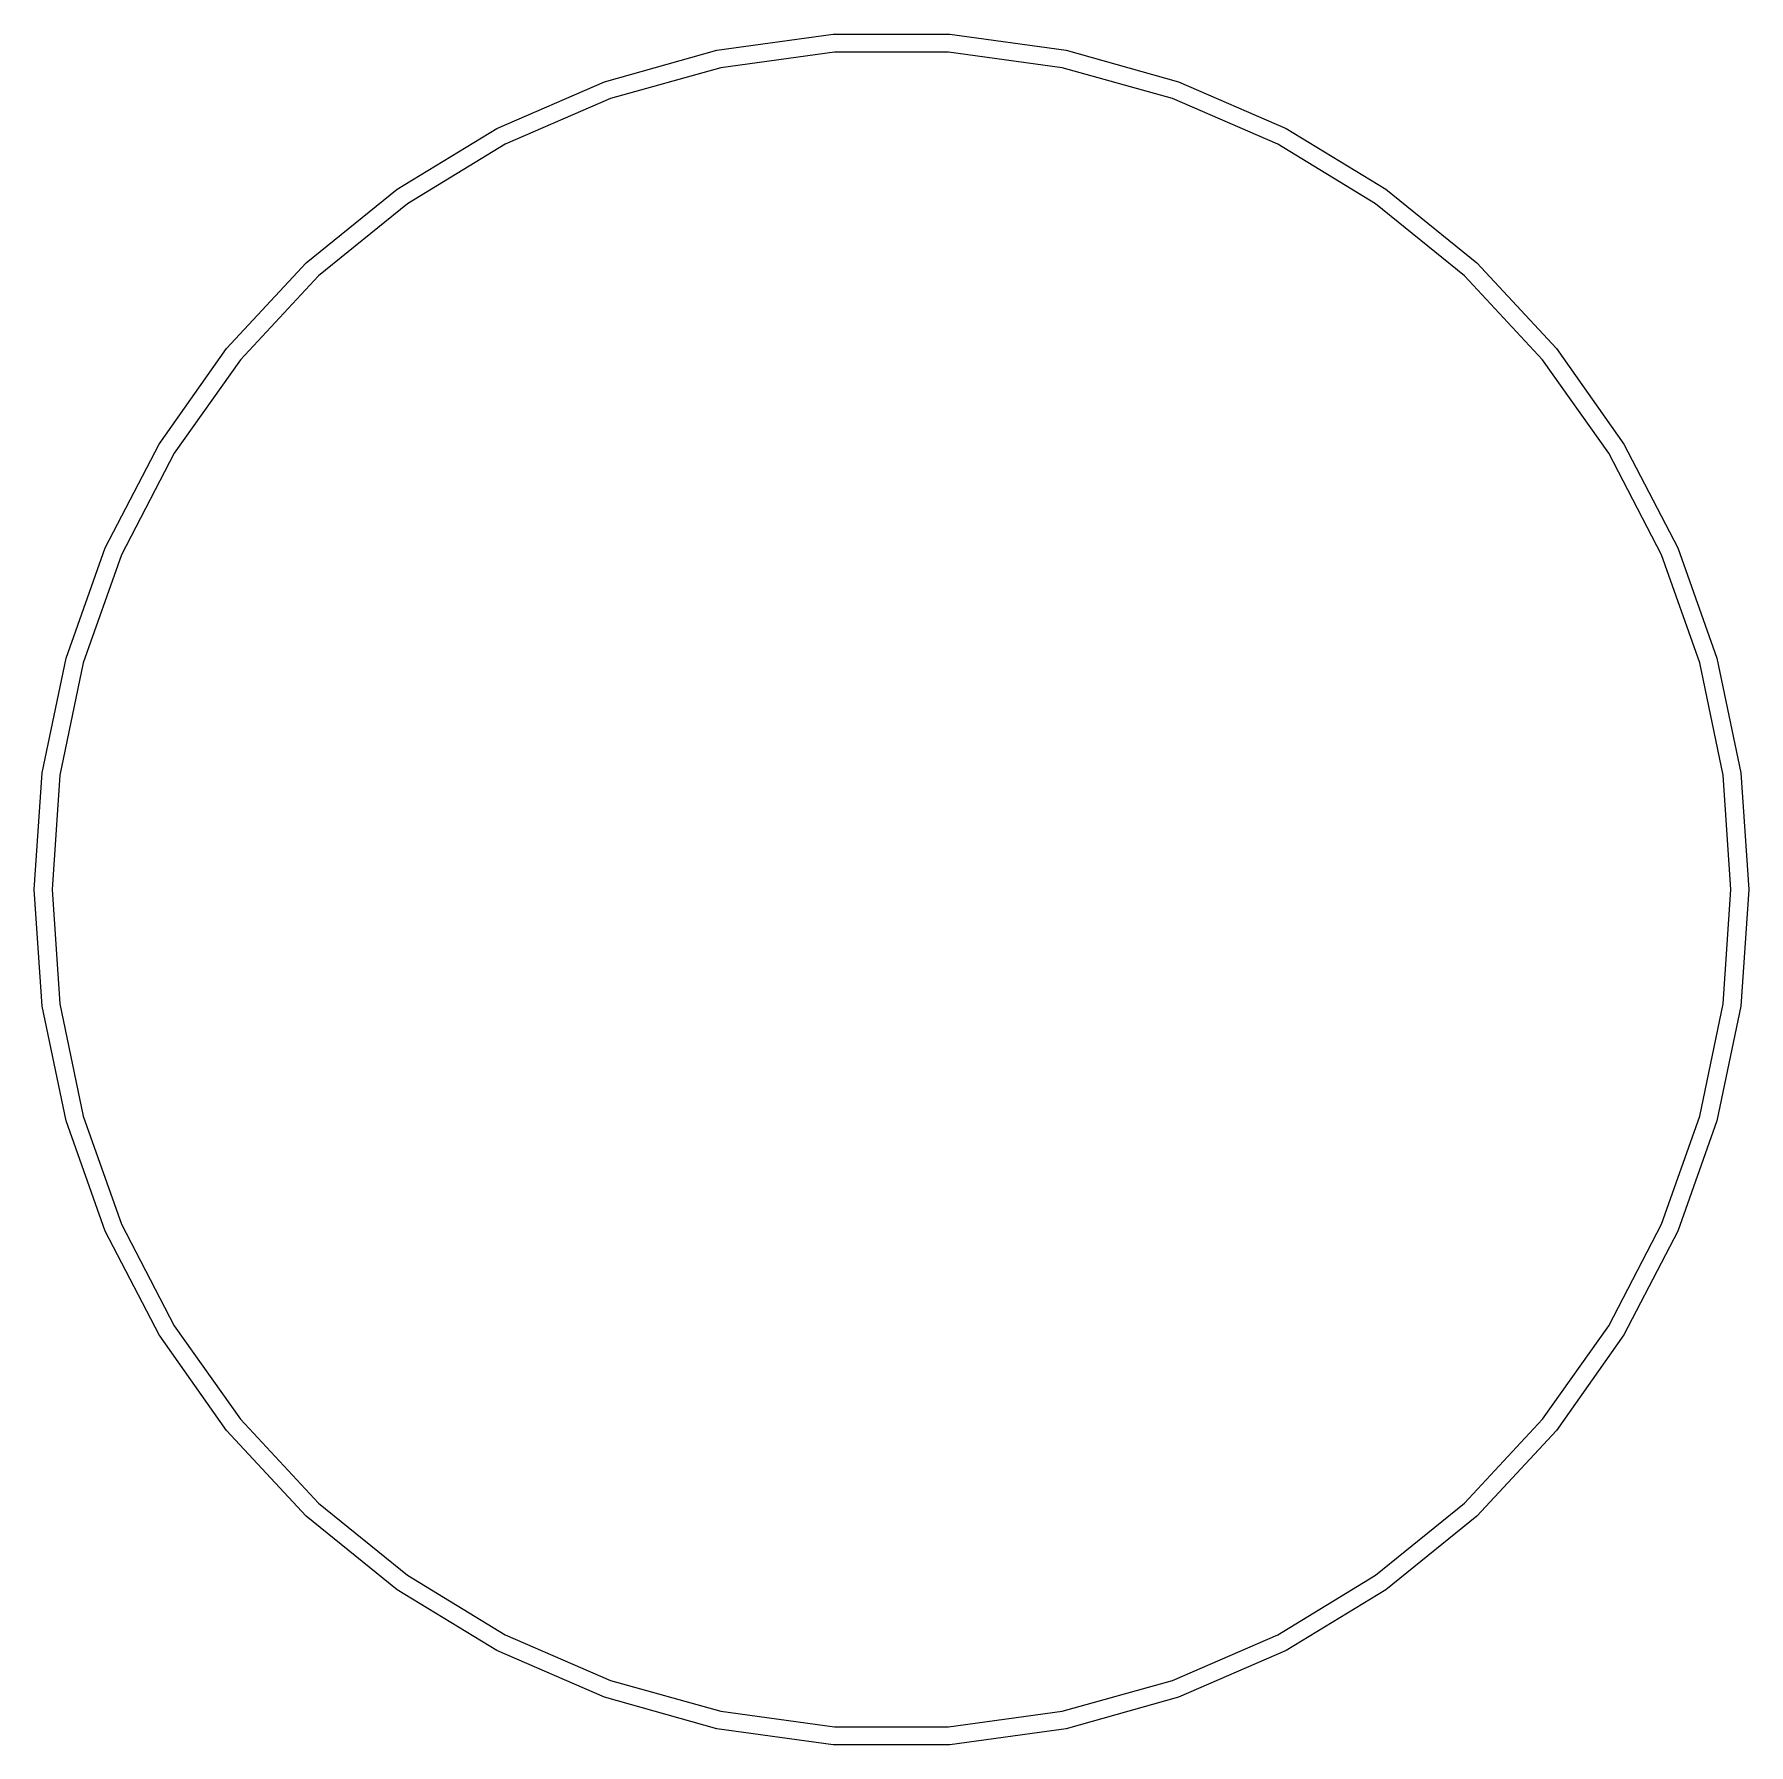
# Model space of a CAD drawing. Extents: x 58 to 338, y -164 to -23.
# Drawn here: x 302.82 to 307.17, y -145.97 to -141.63 of the extents above; entities that cross this region are included whole.
import ezdxf

# ---------------------------------------------------------------- set-up
doc = ezdxf.new("R2010")
doc.units = 0
doc.layers.add('BLACK', color=7, linetype='CONTINUOUS')

msp = doc.modelspace()

# ---------------------------------------------------------------- linework, layer by layer
at = {"layer": 'BLACK', "linetype": 'CONTINUOUS'}
for p, q in [((304.552, -141.67), (304.847, -141.63)), ((304.847, -141.63), (305.143, -141.63)), ((305.143, -141.63), (305.438, -141.67)), ((304.267, -141.751), (304.552, -141.67)), ((304.85, -141.675), (304.562, -141.715)), ((305.14, -141.675), (304.85, -141.675)), ((305.428, -141.715), (305.14, -141.675)), ((305.438, -141.67), (305.723, -141.751)), ((304.562, -141.715), (304.282, -141.793)), ((305.708, -141.793), (305.428, -141.715)), ((303.994, -141.869), (304.267, -141.751)), ((305.723, -141.751), (305.996, -141.869)), ((304.282, -141.793), (304.015, -141.909)), ((305.975, -141.909), (305.708, -141.793)), ((303.741, -142.023), (303.994, -141.869)), ((305.996, -141.869), (306.249, -142.023)), ((304.015, -141.909), (303.767, -142.06)), ((306.223, -142.06), (305.975, -141.909)), ((303.51, -142.21), (303.741, -142.023)), ((306.249, -142.023), (306.48, -142.21)), ((303.767, -142.06), (303.541, -142.243)), ((306.449, -142.243), (306.223, -142.06)), ((303.308, -142.427), (303.51, -142.21)), ((303.541, -142.243), (303.343, -142.456)), ((306.647, -142.456), (306.449, -142.243)), ((306.48, -142.21), (306.682, -142.427)), ((303.137, -142.67), (303.308, -142.427)), ((303.343, -142.456), (303.175, -142.693)), ((306.815, -142.693), (306.647, -142.456)), ((306.682, -142.427), (306.853, -142.67)), ((303, -142.933), (303.137, -142.67)), ((306.853, -142.67), (306.99, -142.933)), ((303.175, -142.693), (303.041, -142.951)), ((306.949, -142.951), (306.815, -142.693)), ((302.901, -143.213), (303, -142.933)), ((306.99, -142.933), (307.089, -143.213)), ((303.041, -142.951), (302.944, -143.225)), ((307.046, -143.225), (306.949, -142.951)), ((302.84, -143.504), (302.901, -143.213)), ((302.944, -143.225), (302.885, -143.51)), ((307.105, -143.51), (307.046, -143.225)), ((307.089, -143.213), (307.15, -143.504)), ((302.82, -143.8), (302.84, -143.504)), ((307.15, -143.504), (307.17, -143.8)), ((302.885, -143.51), (302.865, -143.8)), ((307.125, -143.8), (307.105, -143.51)), ((302.84, -144.096), (302.82, -143.8)), ((302.865, -143.8), (302.885, -144.09)), ((307.105, -144.09), (307.125, -143.8)), ((307.17, -143.8), (307.15, -144.096)), ((302.901, -144.387), (302.84, -144.096)), ((302.885, -144.09), (302.944, -144.375)), ((307.046, -144.375), (307.105, -144.09)), ((307.15, -144.096), (307.089, -144.387)), ((302.944, -144.375), (303.041, -144.649)), ((306.949, -144.649), (307.046, -144.375)), ((303, -144.667), (302.901, -144.387)), ((307.089, -144.387), (306.99, -144.667)), ((303.137, -144.93), (303, -144.667)), ((303.041, -144.649), (303.175, -144.907)), ((306.815, -144.907), (306.949, -144.649)), ((306.99, -144.667), (306.853, -144.93)), ((303.308, -145.173), (303.137, -144.93)), ((303.175, -144.907), (303.343, -145.144)), ((306.647, -145.144), (306.815, -144.907)), ((306.853, -144.93), (306.682, -145.173)), ((303.343, -145.144), (303.541, -145.357)), ((306.449, -145.357), (306.647, -145.144)), ((303.51, -145.39), (303.308, -145.173)), ((306.682, -145.173), (306.48, -145.39)), ((303.541, -145.357), (303.767, -145.54)), ((306.223, -145.54), (306.449, -145.357)), ((303.741, -145.577), (303.51, -145.39)), ((306.48, -145.39), (306.249, -145.577)), ((303.767, -145.54), (304.015, -145.691)), ((305.975, -145.691), (306.223, -145.54)), ((303.994, -145.731), (303.741, -145.577)), ((306.249, -145.577), (305.996, -145.731)), ((304.015, -145.691), (304.282, -145.807)), ((305.708, -145.807), (305.975, -145.691)), ((304.267, -145.849), (303.994, -145.731)), ((305.996, -145.731), (305.723, -145.849)), ((304.282, -145.807), (304.562, -145.885)), ((305.428, -145.885), (305.708, -145.807)), ((304.552, -145.93), (304.267, -145.849)), ((305.723, -145.849), (305.438, -145.93)), ((304.562, -145.885), (304.85, -145.925)), ((305.14, -145.925), (305.428, -145.885)), ((304.847, -145.97), (304.552, -145.93)), ((304.85, -145.925), (305.14, -145.925)), ((305.438, -145.93), (305.143, -145.97)), ((305.143, -145.97), (304.847, -145.97))]:
    msp.add_line(p, q, dxfattribs=at)

doc.saveas('drawing.dxf')
